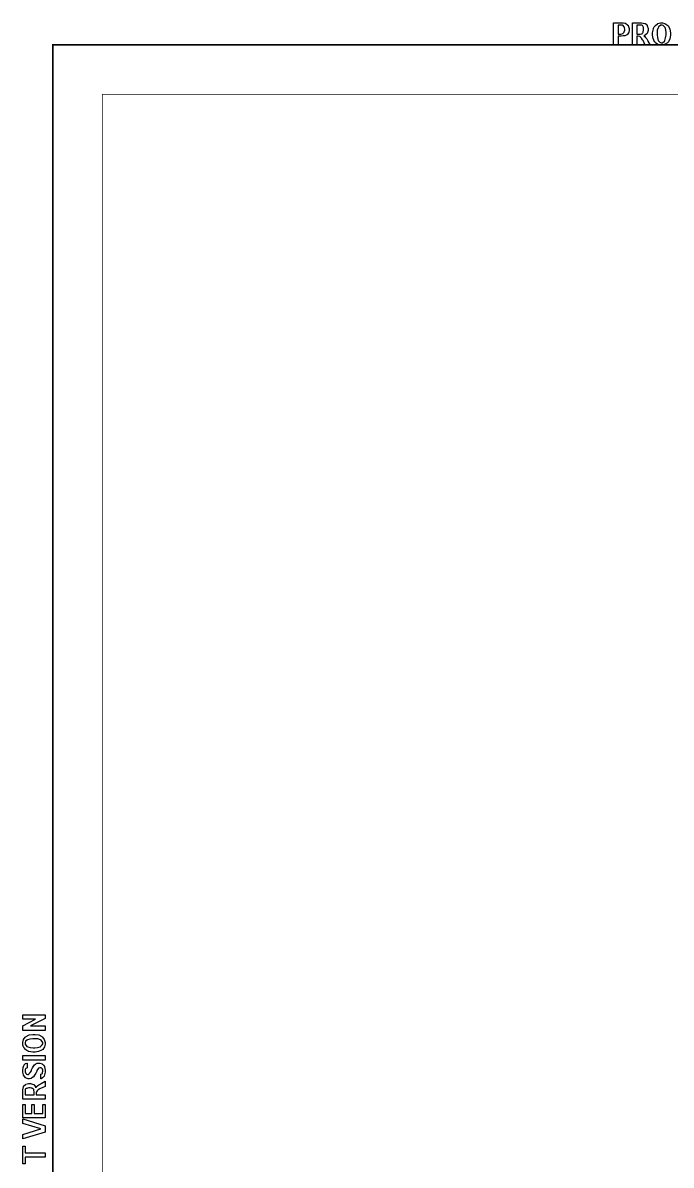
# Model space of a CAD drawing. Extents: x 0 to 11.7, y 0 to 16.5.
# Drawn here: x 0 to 4.02, y 9.45 to 16.54 of the extents above; entities that cross this region are included whole.
import ezdxf

# ---------------------------------------------------------------- set-up
doc = ezdxf.new("R2010")
doc.units = 0
doc.layers.get('0').update_dxf_attribs({"linetype": 'CONTINUOUS'})

msp = doc.modelspace()

# ---------------------------------------------------------------- linework, layer by layer
at = {"color": 0}
for points in [[(3.6639, 16.3967), (3.6639, 16.5356), (3.7049, 16.5356), (3.7094, 16.5356), (3.7226, 16.535), (3.7343, 16.5339), (3.7355, 16.5336), (3.7371, 16.5332), (3.7526, 16.5221), (3.7538, 16.5203), (3.7544, 16.5189), (3.7611, 16.5004), (3.7611, 16.4943), (3.7611, 16.4892), (3.7577, 16.4751), (3.757, 16.4737), (3.7555, 16.4728), (3.7477, 16.4612), (3.7466, 16.4604), (3.7445, 16.4601), (3.7386, 16.4572), (3.7347, 16.4544), (3.7336, 16.4542), (3.7321, 16.4549), (3.7227, 16.4542), (3.7116, 16.4522), (3.708, 16.4522), (3.6917, 16.4522), (3.6917, 16.3967), (3.6639, 16.3967)], [(3.6917, 16.5217), (3.6917, 16.4661), (3.7047, 16.4661), (3.7093, 16.4661), (3.7224, 16.4686), (3.7231, 16.4692), (3.7236, 16.4706), (3.7301, 16.4776), (3.7305, 16.4786), (3.7301, 16.4799), (3.7334, 16.4906), (3.7334, 16.494), (3.7334, 16.4969), (3.7324, 16.5054), (3.7301, 16.5106), (3.7294, 16.5117), (3.7282, 16.5135), (3.724, 16.5186), (3.7211, 16.5201), (3.7201, 16.5203), (3.7193, 16.5207), (3.7073, 16.5217), (3.7032, 16.5217), (3.6917, 16.5217)], [(3.7803, 16.3967), (3.7803, 16.5356), (3.8309, 16.5356), (3.8378, 16.5356), (3.857, 16.5322), (3.8585, 16.5317), (3.8592, 16.5313), (3.8652, 16.5267), (3.8715, 16.5194), (3.8723, 16.5178), (3.8725, 16.5164), (3.8776, 16.5001), (3.8776, 16.4947), (3.8776, 16.4881), (3.8721, 16.4696), (3.871, 16.4678), (3.8694, 16.4671), (3.862, 16.4607), (3.8537, 16.4549), (3.8515, 16.4543), (3.8526, 16.4546), (3.858, 16.4506), (3.8629, 16.4443), (3.8637, 16.4433), (3.8645, 16.4431), (3.8695, 16.4363), (3.8755, 16.4249), (3.8769, 16.4222), (3.8914, 16.3967), (3.86, 16.3967), (3.8467, 16.4257), (3.8443, 16.4293), (3.8371, 16.4399), (3.8339, 16.4444), (3.8333, 16.445), (3.832, 16.4461), (3.8283, 16.4494), (3.8266, 16.4504), (3.8259, 16.4507), (3.8249, 16.4511), (3.8163, 16.4522), (3.8133, 16.4522), (3.8081, 16.4522), (3.8081, 16.3967), (3.7803, 16.3967)], [(3.8081, 16.4661), (3.8233, 16.4661), (3.828, 16.4661), (3.8414, 16.4682), (3.842, 16.4688), (3.8421, 16.47), (3.8445, 16.4739), (3.8473, 16.4769), (3.8476, 16.4781), (3.847, 16.4793), (3.8498, 16.4907), (3.8498, 16.4946), (3.8498, 16.4975), (3.8491, 16.5062), (3.8474, 16.5113), (3.8469, 16.5124), (3.8458, 16.514), (3.8424, 16.519), (3.8402, 16.5207), (3.8394, 16.521), (3.8386, 16.5211), (3.8278, 16.5217), (3.8242, 16.5217), (3.8081, 16.5217), (3.8081, 16.4661)], [(3.9064, 16.4653), (3.9064, 16.4739), (3.9107, 16.4975), (3.9116, 16.4997), (3.9118, 16.5021), (3.9155, 16.5104), (3.9211, 16.5167), (3.9222, 16.5179), (3.9232, 16.5196), (3.9358, 16.5297), (3.9372, 16.5303), (3.9387, 16.5317), (3.9559, 16.5356), (3.9617, 16.5356), (3.967, 16.5356), (3.9829, 16.531), (3.9998, 16.5201), (4.0023, 16.5171), (4.0038, 16.5144), (4.0121, 16.4957), (4.0175, 16.4733), (4.0175, 16.4658), (4.0175, 16.4586), (4.0137, 16.4369), (4.0048, 16.4179), (4.0023, 16.4149), (3.9987, 16.4126), (3.9832, 16.4024), (3.9674, 16.3967), (3.9621, 16.3967), (3.9564, 16.3967), (3.9391, 16.4013), (3.9239, 16.4118), (3.9213, 16.4149), (3.9188, 16.4188), (3.91, 16.4378), (3.9064, 16.4583), (3.9064, 16.4653)], [(3.9341, 16.4662), (3.9341, 16.4607), (3.9361, 16.4439), (3.9407, 16.4271), (3.9419, 16.4246), (3.9426, 16.4235), (3.95, 16.4158), (3.9589, 16.4106), (3.9619, 16.4106), (3.9669, 16.4106), (3.9806, 16.4221), (3.9819, 16.4244), (3.9827, 16.4268), (3.987, 16.4421), (3.9897, 16.4606), (3.9897, 16.4668), (3.9897, 16.4732), (3.9878, 16.4925), (3.9834, 16.5057), (3.9821, 16.5079), (3.9804, 16.5114), (3.9725, 16.52), (3.9646, 16.5217), (3.9619, 16.5217), (3.9569, 16.5217), (3.943, 16.5101), (3.9417, 16.5078), (3.9398, 16.5054), (3.9351, 16.4906), (3.9341, 16.4724), (3.9341, 16.4662)], [(0.1367, 10.2849), (-0.0022, 10.2849), (-0.0022, 10.3135), (0.0766, 10.3543), (-0.0022, 10.3543), (-0.0022, 10.3821), (0.1367, 10.3821), (0.1367, 10.358), (0.0451, 10.3127), (0.1367, 10.3127), (0.1367, 10.2849)], [(0.0681, 10.149), (0.0595, 10.149), (0.0359, 10.1534), (0.0336, 10.1542), (0.0312, 10.1557), (0.0229, 10.1599), (0.0167, 10.1638), (0.0154, 10.1649), (0.0137, 10.167), (0.0077, 10.1735), (0.0037, 10.1785), (0.003, 10.1798), (0.0017, 10.1826), (-0.0016, 10.1927), (-0.0022, 10.2014), (-0.0022, 10.2044), (-0.0022, 10.2101), (0.0024, 10.2273), (0.0132, 10.2425), (0.0162, 10.245), (0.0189, 10.2476), (0.0377, 10.2565), (0.06, 10.2601), (0.0674, 10.2601), (0.0747, 10.2601), (0.0965, 10.2563), (0.1154, 10.2475), (0.1184, 10.245), (0.1207, 10.2426), (0.131, 10.2276), (0.1367, 10.2105), (0.1367, 10.2048), (0.1367, 10.1995), (0.1321, 10.1835), (0.1215, 10.1666), (0.1184, 10.164), (0.1146, 10.1626), (0.0956, 10.1544), (0.075, 10.149), (0.0681, 10.149)], [(0.067, 10.1768), (0.0726, 10.1768), (0.0895, 10.1788), (0.1063, 10.1833), (0.1087, 10.1846), (0.1099, 10.1865), (0.1176, 10.1944), (0.1228, 10.202), (0.1228, 10.2046), (0.1228, 10.2096), (0.1112, 10.2232), (0.1089, 10.2246), (0.1066, 10.2265), (0.0913, 10.2314), (0.0728, 10.2324), (0.0666, 10.2324), (0.0602, 10.2324), (0.0409, 10.2305), (0.0276, 10.2261), (0.0253, 10.2248), (0.0221, 10.2242), (0.0134, 10.2169), (0.0117, 10.2077), (0.0117, 10.2046), (0.0117, 10.1995), (0.0233, 10.1857), (0.0256, 10.1844), (0.0278, 10.1837), (0.0428, 10.1795), (0.061, 10.1768), (0.067, 10.1768)], [(0.1367, 10.1005), (-0.0022, 10.1005), (-0.0022, 10.1283), (0.1367, 10.1283), (0.1367, 10.1005)], [(0.1089, 9.9841), (0.1089, 10.0119), (0.1101, 10.0122), (0.119, 10.0182), (0.1195, 10.019), (0.1192, 10.0205), (0.1207, 10.0263), (0.1228, 10.032), (0.1228, 10.0338), (0.1228, 10.0375), (0.1183, 10.0477), (0.1173, 10.0486), (0.1157, 10.0498), (0.1102, 10.053), (0.1058, 10.0535), (0.1043, 10.0535), (0.1023, 10.0535), (0.0968, 10.0514), (0.0963, 10.0509), (0.0956, 10.0508), (0.0909, 10.0433), (0.0904, 10.0423), (0.0895, 10.0424), (0.0854, 10.0366), (0.0817, 10.0253), (0.0805, 10.0227), (0.0778, 10.0198), (0.0698, 10.0065), (0.0645, 9.9965), (0.0631, 9.9952), (0.0604, 9.9936), (0.0494, 9.9872), (0.0392, 9.9841), (0.0358, 9.9841), (0.0309, 9.9841), (0.018, 9.9888), (0.0164, 9.9898), (0.0145, 9.9914), (0.0034, 10.0041), (0.0025, 10.0058), (0.0014, 10.0081), (-0.0022, 10.0256), (-0.0022, 10.0314), (-0.0022, 10.0371), (-0.0003, 10.0539), (0.0041, 10.0663), (0.0054, 10.0683), (0.006, 10.0713), (0.0133, 10.0794), (0.0235, 10.0812), (0.0256, 10.0813), (0.0256, 10.0535), (0.0244, 10.0533), (0.0155, 10.0479), (0.0149, 10.047), (0.0141, 10.0468), (0.0121, 10.0416), (0.0117, 10.0343), (0.0117, 10.0318), (0.0117, 10.0278), (0.0165, 10.0165), (0.0175, 10.0156), (0.0177, 10.0158), (0.0214, 10.0141), (0.0263, 10.0119), (0.0279, 10.0119), (0.0304, 10.0119), (0.0373, 10.0148), (0.0379, 10.0153), (0.0378, 10.017), (0.0425, 10.0245), (0.0506, 10.0346), (0.052, 10.0375), (0.0525, 10.0406), (0.0584, 10.053), (0.0649, 10.062), (0.0657, 10.0633), (0.0654, 10.0651), (0.0696, 10.0714), (0.077, 10.0758), (0.0783, 10.0766), (0.0787, 10.0778), (0.0859, 10.0807), (0.095, 10.0813), (0.098, 10.0813), (0.1031, 10.0813), (0.1167, 10.0764), (0.1182, 10.0755), (0.119, 10.075), (0.1252, 10.0694), (0.1313, 10.0611), (0.1321, 10.0594), (0.1321, 10.0584), (0.1344, 10.0487), (0.1367, 10.0372), (0.1367, 10.0334), (0.1367, 10.0247), (0.1309, 10.0007), (0.1297, 9.9986), (0.128, 9.9977), (0.1201, 9.9906), (0.1112, 9.9845), (0.1089, 9.9841)], [(0.1367, 9.8581), (-0.0022, 9.8581), (-0.0022, 9.9086), (-0.0022, 9.9155), (0.001, 9.9348), (0.0017, 9.9362), (0.002, 9.9381), (0.0139, 9.9492), (0.0156, 9.9501), (0.0169, 9.9514), (0.0332, 9.9553), (0.0386, 9.9553), (0.0453, 9.9553), (0.0637, 9.9499), (0.0655, 9.9488), (0.0662, 9.9482), (0.0727, 9.9415), (0.0785, 9.9314), (0.0789, 9.9292), (0.0788, 9.9313), (0.0828, 9.9375), (0.089, 9.9406), (0.09, 9.9414), (0.0903, 9.9423), (0.0971, 9.9472), (0.1086, 9.9533), (0.1111, 9.9546), (0.1367, 9.9692), (0.1367, 9.9377), (0.1076, 9.9245), (0.104, 9.9231), (0.0935, 9.9166), (0.0889, 9.9117), (0.0883, 9.911), (0.087, 9.9107), (0.0829, 9.9043), (0.0826, 9.9037), (0.0826, 9.9037), (0.0813, 9.8998), (0.0811, 9.8933), (0.0811, 9.8911), (0.0811, 9.8858), (0.1367, 9.8858), (0.1367, 9.8581)], [(0.0672, 9.8858), (0.0672, 9.901), (0.0672, 9.9045), (0.0666, 9.9148), (0.065, 9.9191), (0.0646, 9.9197), (0.0634, 9.9208), (0.0595, 9.9239), (0.0564, 9.9251), (0.0553, 9.9253), (0.054, 9.9259), (0.0426, 9.9275), (0.0388, 9.9275), (0.0359, 9.9275), (0.0272, 9.9268), (0.0221, 9.9252), (0.021, 9.9247), (0.0193, 9.9245), (0.0143, 9.9219), (0.0126, 9.918), (0.0123, 9.9171), (0.0123, 9.9171), (0.0118, 9.9133), (0.0117, 9.9048), (0.0117, 9.9019), (0.0117, 9.8858), (0.0672, 9.8858)], [(0.1367, 9.7416), (-0.0022, 9.7416), (-0.0022, 9.825), (0.0117, 9.825), (0.0117, 9.7694), (0.0533, 9.7694), (0.0533, 9.825), (0.0672, 9.825), (0.0672, 9.7694), (0.1228, 9.7694), (0.1228, 9.825), (0.1367, 9.825), (0.1367, 9.7416)], [(0.1367, 9.6543), (-0.0022, 9.6113), (-0.0022, 9.6393), (0.1089, 9.6738), (-0.0022, 9.7081), (-0.0022, 9.7363), (0.1367, 9.6936), (0.1367, 9.6543)], [(0.1367, 9.4978), (0.0117, 9.4978), (0.0117, 9.4562), (-0.0022, 9.4562), (-0.0022, 9.5673), (0.0117, 9.5673), (0.0117, 9.5256), (0.1367, 9.5256), (0.1367, 9.4978)]]:
    msp.add_lwpolyline(points, close=True, dxfattribs=at)
for points, const_width in [([(11.5517, 0.0483), (11.5517, 16.4), (0.1833, 16.4), (0.1833, 0.0483), (11.5517, 0.0483)], 0.01), ([(0.4916, 16.0917), (11.2433, 16.0917), (11.2433, 2.7066), (0.4916, 2.7066), (0.4916, 16.0917)], 0.005)]:
    msp.add_lwpolyline(points, close=True, dxfattribs=dict(at, const_width=const_width))

doc.saveas('drawing.dxf')
